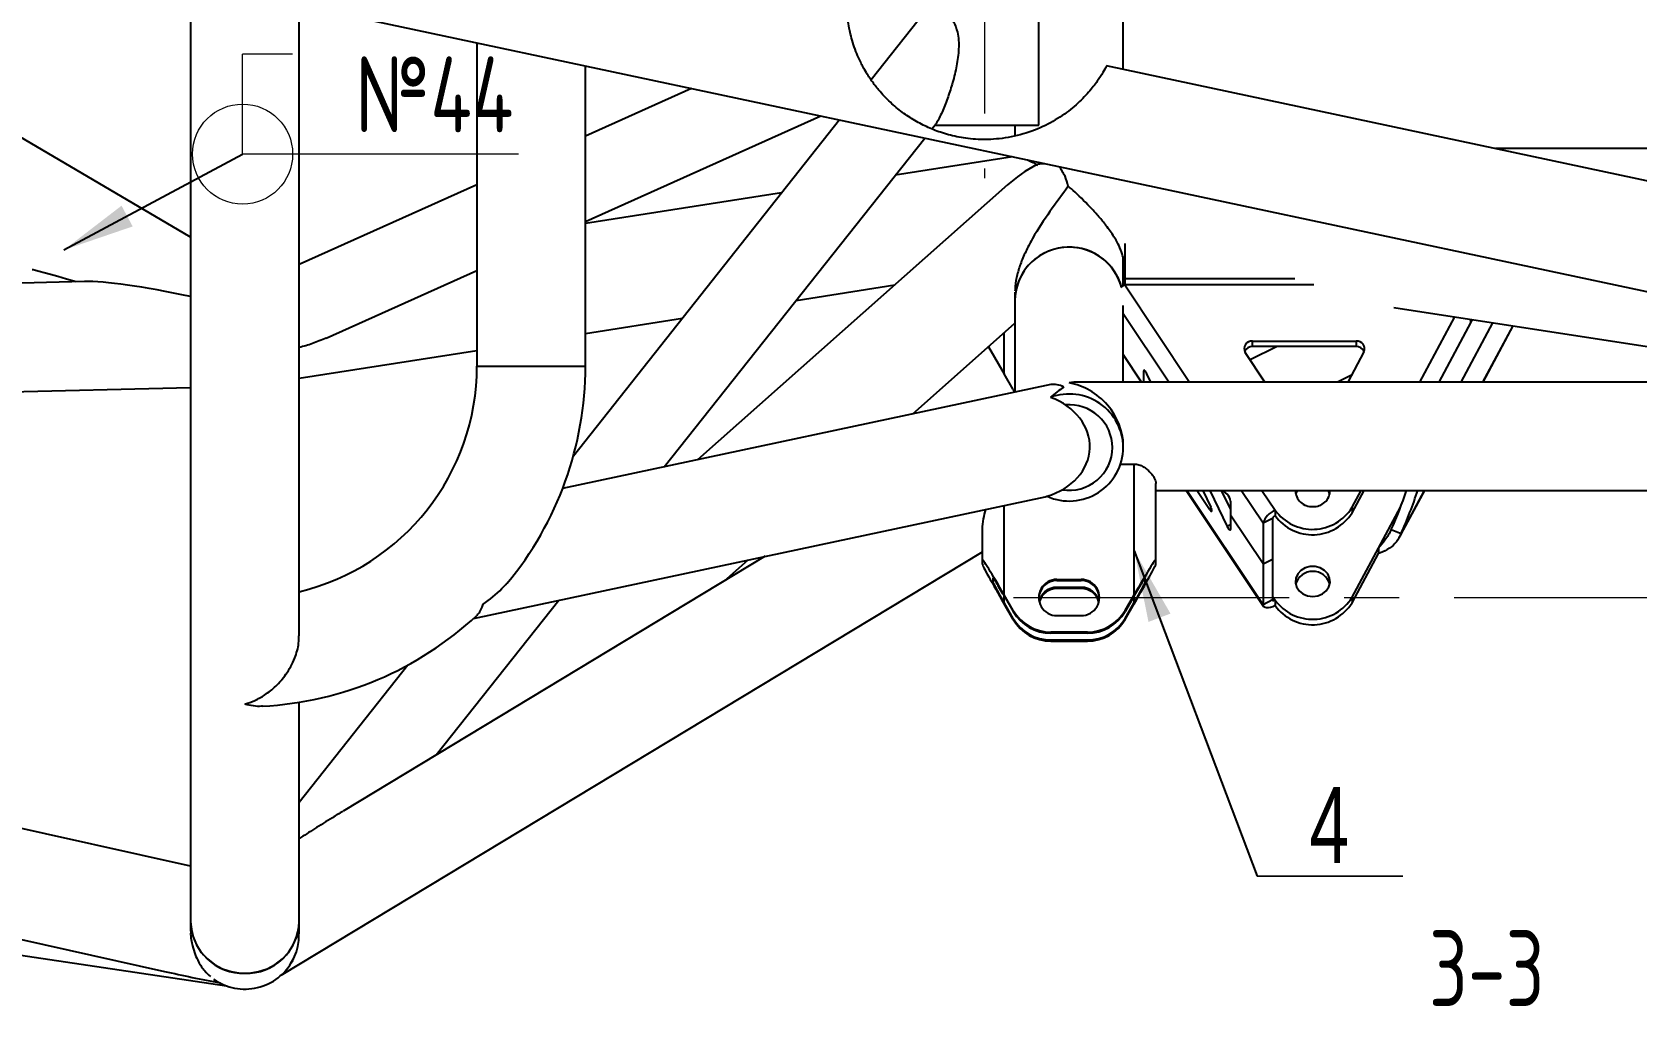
# Model space of a CAD drawing. Header units: millimetres. Extents: x -1160 to 841, y -1082 to 594.
# Drawn here: x 493.5 to 567.4, y 149.1 to 194 of the extents above; entities that cross this region are included whole.
import ezdxf

# ---------------------------------------------------------------- set-up
doc = ezdxf.new("R2010")
doc.units = ezdxf.units.MM
doc.linetypes.add('CENTERX2', pattern=[20.32, 12.7, -2.54, 2.54, -2.54])
doc.layers.add('FORMAT', color=7, linetype='Continuous')
doc.styles.add('SLDTEXTSTYLE0', font='TXT', dxfattribs={"width": 0.7, "bigfont": 'bigfont'})
doc.styles.add('SLDTEXTSTYLE1', font='TXT', dxfattribs={"width": 0.7})
doc.dimstyles.new('SLDDIMSTYLE3', dxfattribs={"dimtxt": 0.18, "dimasz": 3.302, "dimexe": 0, "dimexo": 0.0625, "dimgap": 0, "dimtad": 0, "dimtih": 1, "dimtoh": 1, "dimdec": 0, "dimrnd": 1e-09, "dimzin": 0, "dimdsep": 46, "dimtxsty": 'Standard', "dimsah": 1, "dimcen": 0.09, "dimadec": 0, "dimazin": 0, "dimtfac": 3.302, "dimtdec": 0, "dimtofl": 0, "dimtmove": 0, "dimatfit": 3, "dimfxl": 0, "dimfrac": 2, "dimtolj": 1, "dimtzin": 0, "dimarcsym": 0})
doc.dimstyles.new('SLDDIMSTYLE4', dxfattribs={"dimtxt": 0.18, "dimasz": 3.302, "dimexe": 0, "dimexo": 0.0625, "dimgap": 0, "dimtad": 0, "dimtih": 1, "dimtoh": 1, "dimdec": 0, "dimrnd": 1e-09, "dimzin": 0, "dimdsep": 46, "dimtxsty": 'Standard', "dimsah": 1, "dimcen": 0.09, "dimadec": 0, "dimazin": 0, "dimtfac": 3.302, "dimtdec": 0, "dimtofl": 0, "dimtmove": 0, "dimatfit": 3, "dimfxl": 0, "dimfrac": 2, "dimtolj": 1, "dimtzin": 0, "dimarcsym": 0})

# ---------------------------------------------------------------- blocks, each defined once
blk = doc.blocks.new('SW_NOTE_12')
at = {"color": 0, "linetype": 'Continuous', "lineweight": 0}
for p, q in [((0, 0), (6.715, 0)), ((6.715, 0), (0, 0)), ((0, 0), (6.715, 0)), ((6.715, 0), (0, 0)), ((0, 0), (6.715, 0)), ((6.715, 0), (0, 0))]:
    blk.add_line(p, q, dxfattribs=at)
at = {"color": 0, "linetype": 'Continuous', "lineweight": 0, "insert": (3.331, 4.104), "char_height": 3.5, "attachment_point": 2, "style": 'SLDTEXTSTYLE1'}
blk.add_mtext('4', dxfattribs=at)
blk = doc.blocks.new('SW_WELDSYMBOL_44')
at = {"color": 0, "linetype": 'Continuous', "lineweight": 0}
for p, q in [((0, 0), (0, 4.614)), ((2.307, 4.614), (0, 4.614)), ((12.724, 0), (0, 0))]:
    blk.add_line(p, q, dxfattribs=at)
blk.add_circle((0, 0), 2.307, dxfattribs=at)
at = {"color": 0, "linetype": 'Continuous', "lineweight": 0, "insert": (5.2, 4.498), "char_height": 3.5, "attachment_point": 1, "style": 'SLDTEXTSTYLE0'}
blk.add_mtext('\\M+1878244', dxfattribs=at)

msp = doc.modelspace()

# ---------------------------------------------------------------- linework, layer by layer
at = {"color": 7, "linetype": 'Continuous', "lineweight": 25}
for p, q in [((500.762283, 184.515413), (423.161465, 230.083893)), ((500.762283, 196.851064), (500.762283, 152.948017)), ((539.864246, 189.672887), (539.864246, 196.672887)), ((505.355599, 195.306121), (609.065904, 173.244381)), ((505.762283, 166.134093), (505.762283, 195.21961)), ((534.881931, 195.236973), (532.133188, 191.764118)), ((543.762283, 192.24795), (543.762283, 194.583893)), ((513.962283, 193.475267), (513.962283, 178.563217)), ((518.962283, 178.563217), (518.962283, 192.411644)), ((608.779833, 178.417113), (542.986912, 192.41289)), ((523.847933, 191.372346), (518.962283, 189.176841)), ((530.673825, 189.92031), (518.405878, 174.420569)), ((518.962283, 185.230051), (529.808925, 190.104296)), ((534.93746, 189.506477), (535.083328, 189.690771)), ((535.069319, 189.672887), (539.864246, 189.672887)), ((538.762283, 189.672887), (538.762283, 189.183928)), ((522.596763, 173.914821), (534.603386, 189.084395)), ((500.762283, 155.505882), (352.003921, 188.662605)), ((538.658406, 188.221793), (533.250309, 187.374872)), ((603.543954, 188.599096), (560.915224, 188.599096)), ((513.962283, 186.92995), (505.762283, 183.245049)), ((528.009535, 186.554155), (518.962283, 185.137334)), ((538.420585, 186.920082), (524.128702, 174.241006)), ((351.886997, 183.565972), (499.552543, 150.652827)), ((543.834079, 184.215817), (543.834079, 182.597325)), ((507.00698, 179.857599), (513.962283, 182.98316)), ((543.762283, 182.274139), (543.762283, 183.456779)), ((495.860807, 182.464896), (391.459833, 179.868284)), ((528.677853, 181.597876), (533.223853, 182.30979)), ((543.834079, 182.597325), (543.834079, 182.312703)), ((538.762283, 181.981514), (538.762283, 181.58443)), ((538.762283, 181.58443), (538.762283, 177.356831)), ((543.762283, 177.833096), (543.762283, 181.356617)), ((518.962283, 180.076395), (523.437078, 180.777158)), ((534.042256, 176.351829), (538.762283, 180.539211)), ((556.228102, 181.267958), (578.561404, 177.833096)), ((560.789049, 180.566484), (559.317268, 177.833096)), ((559.790792, 180.588864), (559.856009, 180.709986)), ((560.348529, 177.833096), (561.74144, 180.420007)), ((505.762283, 178.009245), (513.962283, 179.293384)), ((537.544625, 179.458963), (538.262283, 178.215944)), ((544.606356, 177.833096), (543.762283, 179.099207)), ((550.284586, 177.833096), (549.376642, 179.195011)), ((550.858257, 179.464627), (549.602851, 178.855698)), ((549.723052, 179.714627), (554.493542, 179.714627)), ((549.723052, 179.464627), (549.723052, 179.714627)), ((554.493542, 179.464627), (549.723052, 179.464627)), ((554.856066, 179.221817), (554.108315, 177.833096)), ((554.493542, 179.714627), (554.493542, 179.464627)), ((513.962283, 178.563217), (518.962283, 178.563217)), ((544.701687, 177.833096), (544.701687, 178.343564)), ((411.646785, 175.368818), (500.762283, 177.585257)), ((540.427197, 177.711329), (517.91199, 172.917326)), ((538.684932, 177.483893), (538.262283, 178.215944)), ((587.494757, 177.833096), (541.696403, 177.833096)), ((545.029869, 177.833096), (544.852385, 178.203713)), ((545.021718, 177.850116), (544.987679, 177.833096)), ((554.276033, 178.144581), (553.633855, 177.833096)), ((538.684932, 177.483893), (538.764475, 177.357298)), ((543.762283, 174.812151), (543.762283, 174.898976)), ((543.639602, 174.05037), (544.262283, 174.05037)), ((544.262283, 168.024263), (544.262283, 174.05037)), ((545.262283, 169.642297), (545.262283, 173.158888)), ((347.262283, 173.046764), (502.411493, 149.986303)), ((513.806691, 166.93113), (540.161012, 172.542568)), ((545.262283, 172.833096), (605.762283, 172.833096)), ((546.658275, 172.833096), (550.22368, 167.484989)), ((547.74268, 171.952271), (547.155463, 172.833096)), ((547.42431, 172.833096), (547.793378, 172.06242)), ((547.757659, 172.833096), (548.550989, 171.176487)), ((548.701687, 171.982515), (548.294354, 172.833096)), ((548.550989, 172.655807), (548.356557, 172.833096)), ((554.306949, 172.054427), (554.72622, 172.833096)), ((554.306949, 171.804427), (554.860831, 172.833096)), ((556.480087, 170.648636), (557.6563, 172.833096)), ((548.701687, 172.343564), (548.701687, 171.6901)), ((550.201687, 169.4401), (548.701687, 171.6901)), ((548.701687, 171.6901), (548.701687, 171.036636)), ((550.762283, 171.920398), (550.762283, 171.670398)), ((554.306949, 172.054427), (554.306949, 171.804427)), ((537.262283, 169.642297), (537.262283, 171.056419)), ((550.6347, 171.532947), (550.201687, 171.31644)), ((550.201687, 171.31644), (550.201687, 169.4401)), ((550.6347, 171.532947), (550.6347, 169.656607)), ((556.112008, 171.028552), (556.565162, 170.845553)), ((554.306949, 167.904427), (555.52976, 170.175429)), ((555.52976, 170.175429), (555.52976, 169.925429)), ((504.927542, 150.472433), (537.262283, 169.997328)), ((527.252883, 169.794132), (507.799138, 158.047251)), ((525.366333, 168.654964), (526.460142, 169.625339)), ((537.262283, 169.43324), (537.262283, 169.642297)), ((545.262283, 169.43324), (545.262283, 169.642297)), ((550.201687, 169.4401), (550.6347, 169.656607)), ((550.201687, 169.4401), (550.201687, 167.56376)), ((550.6347, 169.656607), (550.6347, 167.780267)), ((554.306949, 167.654427), (555.52976, 169.925429)), ((537.762283, 168.571958), (537.762283, 168.781015)), ((540.702283, 168.728334), (541.822283, 168.728334)), ((540.702283, 168.728334), (540.702283, 168.676069)), ((541.822283, 168.676069), (541.822283, 168.728334)), ((544.762283, 168.571958), (544.762283, 168.781015)), ((538.684932, 167.296222), (538.262283, 168.024263)), ((538.262283, 167.971998), (538.684932, 167.243958)), ((540.702283, 168.676069), (541.822283, 168.676069)), ((541.822283, 168.362484), (540.702283, 168.362484)), ((540.702283, 168.362484), (540.702283, 168.31022)), ((541.822283, 168.31022), (540.702283, 168.31022)), ((541.822283, 168.31022), (541.822283, 168.362484)), ((543.839633, 167.296222), (544.262283, 168.024263)), ((544.262283, 167.971998), (543.839633, 167.243958)), ((512.086983, 160.636408), (517.73048, 167.766594)), ((538.684932, 166.930372), (538.262283, 167.658413)), ((538.684932, 166.878108), (538.262283, 167.606149)), ((538.684932, 167.243958), (538.684932, 167.296222)), ((543.839633, 166.930372), (544.262283, 167.658413)), ((543.839633, 166.878108), (544.262283, 167.606149)), ((543.839633, 167.296222), (543.839633, 167.243958)), ((550.6347, 167.780267), (550.201687, 167.56376)), ((550.762283, 167.770398), (550.762283, 167.520398)), ((554.306949, 167.904427), (554.306949, 167.654427)), ((538.684932, 166.878108), (538.684932, 166.930372)), ((540.702283, 167.057537), (541.822283, 167.057537)), ((543.839633, 166.930372), (543.839633, 166.878108)), ((542.107582, 166.3017), (540.416983, 166.3017)), ((540.416983, 166.3017), (540.416983, 166.249436)), ((542.107582, 166.249436), (540.416983, 166.249436)), ((540.416983, 165.935851), (542.107582, 165.935851)), ((540.416983, 165.935851), (540.416983, 165.883586)), ((540.416983, 165.883586), (542.107582, 165.883586)), ((542.107582, 166.249436), (542.107582, 166.3017)), ((542.107582, 165.883586), (542.107582, 165.935851)), ((510.772117, 164.775817), (505.762283, 158.446223)), ((505.762283, 152.948017), (505.762283, 163.06354)), ((500.762283, 152.948017), (500.762283, 152.513921)), ((505.762283, 152.387311), (505.762283, 152.948017))]:
    msp.add_line(p, q, dxfattribs=at)
at = {"color": 8, "linetype": 'Continuous', "lineweight": 25}
for p, q in [((551.671457, 182.597325), (543.834079, 182.597325)), ((543.834079, 182.312703), (546.820484, 177.833096)), ((552.549325, 182.312703), (543.834079, 182.312703)), ((545.85725, 177.833096), (543.762283, 180.975547)), ((559.03545, 180.836188), (557.418448, 177.833096)), ((559.790792, 180.588864), (558.30696, 177.833096)), ((538.262283, 178.215944), (538.262283, 180.095635)), ((561.722088, 180.422983), (560.327575, 177.833096)), ((544.701687, 178.343564), (544.741687, 178.363564)), ((550.201687, 167.56376), (546.688796, 172.833096)), ((550.201687, 171.31644), (549.190583, 172.833096)), ((550.153817, 172.833096), (550.762283, 171.920398)), ((557.635346, 172.833096), (556.565162, 170.845553)), ((538.262283, 168.024263), (538.262283, 172.138285)), ((547.82268, 171.992271), (547.74268, 171.952271)), ((555.52976, 170.175429), (556.5442, 172.059444)), ((548.701687, 171.251836), (548.550989, 171.176487)), ((538.262283, 167.658413), (538.262283, 167.971998)), ((544.262283, 167.658413), (544.262283, 167.971998)), ((550.6347, 167.961772), (550.762283, 167.770398))]:
    msp.add_line(p, q, dxfattribs=at)
at = {"color": 7, "linetype": 'CENTERX2', "lineweight": 18}
msp.add_line((538.702283, 167.892935), (613.171409, 167.892935), dxfattribs=at)
at = {"color": 7, "linetype": 'Continuous', "lineweight": 25, "flags": 128}
for points in [[(543.834079, 182.312703), (543.724713, 182.2518), (543.63521, 182.192218)], [(559.790792, 180.588864), (559.779519, 180.656559), (559.74855, 180.726513)], [(544.852385, 178.203713), (544.828251, 178.250125), (544.802293, 178.292653), (544.776293, 178.328377), (544.752037, 178.354842), (544.731191, 178.370233), (544.715186, 178.373491), (544.705121, 178.364393), (544.701687, 178.343564)], [(551.77139, 172.833096), (551.714391, 172.69059), (551.707462, 172.661423)], [(553.281205, 172.661423), (553.274276, 172.69059), (553.217277, 172.833096)], [(547.74268, 171.952271), (547.774728, 171.909473), (547.803396, 171.881739), (547.825658, 171.871995), (547.839167, 171.881268), (547.842497, 171.908581), (547.835298, 171.951052), (547.818328, 172.004201), (547.793378, 172.06242)], [(548.550989, 171.176487), (548.575123, 171.130075), (548.601081, 171.087547), (548.627081, 171.051824), (548.651337, 171.025358), (548.672183, 171.009968), (548.688188, 171.00671), (548.698253, 171.015807), (548.701687, 171.036636)], [(552.494333, 167.943603), (552.730138, 167.974383), (552.944989, 168.063988), (553.119799, 168.204457), (553.239032, 168.383308), (553.292096, 168.584649), (553.274276, 168.79059), (553.187154, 168.982834), (553.038472, 169.144297), (552.84144, 169.260633), (552.613567, 169.321505), (552.3751, 169.321505), (552.147226, 169.260633), (551.950195, 169.144297), (551.801513, 168.982834), (551.714391, 168.79059), (551.69657, 168.584649), (551.749634, 168.383308), (551.868868, 168.204457), (552.043677, 168.063988), (552.258529, 167.974383), (552.494333, 167.943603)], [(550.762283, 167.520398), (550.652916, 167.471934), (550.547752, 167.43777), (550.450832, 167.419219), (550.365882, 167.416995), (550.296164, 167.431183), (550.24436, 167.461237), (550.212459, 167.506003), (550.201687, 167.56376)], [(550.762283, 167.770398), (550.737392, 167.759368), (550.713459, 167.751593), (550.691401, 167.747371), (550.672068, 167.746865), (550.656201, 167.750094), (550.644411, 167.756934), (550.637151, 167.767122), (550.6347, 167.780267)], [(500.762283, 152.948017), (500.782531, 152.645169), (500.871866, 152.249842), (501.029968, 151.874599), (501.25229, 151.530237), (501.532435, 151.226662), (501.862346, 150.972608), (502.232529, 150.775382), (502.632337, 150.640659), (503.050268, 150.572314), (503.474297, 150.572314), (503.892228, 150.640659), (504.292036, 150.775382), (504.66222, 150.972608), (504.99213, 151.226662), (505.272275, 151.530237), (505.494597, 151.874599), (505.652699, 152.249842), (505.742034, 152.645169), (505.762283, 152.948017)]]:
    msp.add_lwpolyline(points, dxfattribs=at)
at = {"color": 7, "linetype": 'Continuous', "lineweight": 25}
for centre, radius, start, end in [((541.265358, 181.550798), 2.503301, 15.53671401, 179.23020202), ((541.241884, 181.56687), 2.479664, 89.52865983, 179.59424299), ((541.275305, 181.553487), 2.492997, 15.53841976, 90.29929726), ((549.681685, 179.366927), 0.350152, 83.21513046, 209.40473449), ((549.709206, 179.062978), 0.401888, 88.02557245, 153.35375643), ((554.532557, 179.363581), 0.353206, 336.33653156, 96.34175469), ((554.508937, 179.065586), 0.399338, 26.41138573, 92.20928538), ((503.262283, 178.563217), 10.7, 283.51175536, 0), ((503.262283, 178.563217), 15.7, 320.37811542, 0), ((541.266824, 174.782778), 2.495632, 0.67438174, 110.16574797), ((541.273344, 174.793841), 1.989023, 0.52745977, 95.09120741), ((541.265428, 174.842217), 2.497035, 245.94523324, 359.31010421), ((541.270756, 174.832322), 1.991628, 260.7294734, 359.419705), ((548.131615, 172.260917), 0.576032, 8.24907893, 43.27767374), ((552.435056, 172.830133), 0.738911, 179.77022887, 274.60136087), ((552.553611, 172.830133), 0.738911, 265.39863913, 0.22977113), ((539.707841, 178.513357), 18.031057, 335.47398819, 341.63758394), ((540.269069, 178.285394), 17.91407, 335.46133897, 342.28043003), ((551.098756, 171.04593), 0.936967, 111.04546382, 163.21938989), ((550.838859, 171.471383), 0.213239, 111.04546382, 163.21938988), ((552.48988, 173.170526), 2.132467, 215.8903317, 328.44048225), ((552.48988, 172.920526), 2.132467, 215.8903317, 328.44048225), ((540.698955, 167.892935), 0.835405, 89.77175723, 270.22824277), ((541.82561, 167.892935), 0.835405, 269.77175723, 90.22824277), ((552.494333, 168.28007), 0.820178, 16.38423651, 163.61576349), ((540.700201, 167.838072), 0.837999, 89.85769991, 178.05591993), ((540.700187, 167.524094), 0.838393, 89.85677241, 167.18800195), ((540.700243, 167.471701), 0.838521, 89.86063152, 165.34270161), ((541.824697, 167.838418), 0.837655, 1.920891, 90.16514339), ((541.824081, 167.52372), 0.838766, 12.83236615, 90.12285854), ((541.824032, 167.471323), 0.838898, 14.67721376, 90.11945245), ((540.414921, 168.303633), 2.001934, 210.21318779, 270.05900584), ((540.414921, 168.251369), 2.001934, 210.21318779, 270.05900584), ((542.109644, 168.303633), 2.001934, 269.94099416, 329.78681221), ((542.109644, 168.251369), 2.001934, 269.94099416, 329.78681221), ((552.48988, 169.020526), 2.132467, 215.8903317, 328.44048225), ((552.48988, 168.770526), 2.132467, 215.8903317, 328.44048225), ((503.262283, 178.563217), 15.7, 272.96696653, 312.94621676), ((540.414921, 167.937783), 2.001934, 210.21318779, 270.05900584), ((540.414921, 167.885519), 2.001934, 210.21318779, 270.05900584), ((542.109644, 167.937783), 2.001934, 269.94099416, 329.78681221), ((542.109644, 167.885519), 2.001934, 269.94099416, 329.78681221), ((503.201112, 153.002393), 2.439435, 181.27725293, 271.43688382), ((503.323453, 153.002393), 2.439435, 268.56311618, 358.72274707), ((503.262283, 152.337081), 2.5, 234.84989609, 331.9524802)]:
    msp.add_arc(centre, radius, start, end, dxfattribs=at)
for centre, major_axis, ratio, start_param, end_param in [((541.262283, 186.099096), (4.017995, 1.894078), 0.507965142, 1.705283254, 2.094219929), ((541.262283, 186.099096), (-1.109726, 2.354112), 0.153916745, 5.188674669, 5.422519367), ((541.262283, 186.099096), (0.191082, 2.499422), 0.281321064, 0.86794119, 0.885061995), ((541.262283, 186.099096), (-0.780238, 2.648094), 0.068343798, 4.985789426, 5.175675714), ((503.262283, 180.148208), (9.813145, -2.863985), 0.00556951, 2.488154639, 3.119508246), ((544.821108, 185.551749), (4.739249, -0.728896), 0.521379362, 4.567821369, 4.583284604), ((503.262283, 180.148208), (8.133764, -2.103339), 0.119836401, 1.91403866, 2.743933696), ((541.262283, 175.333096), (2.040378, 2.52056), 0.573124959, 1.053880584, 1.304101766), ((541.262283, 175.333096), (-0.929093, 2.349903), 0.480445257, 5.764706117, 6.202509079), ((541.262283, 175.333096), (1.915111, 1.915111), 0.839099631, 0.698131701, 0.872664626), ((541.262283, 175.333096), (-1.915111, 1.915111), 0.839099631, 3.839724354, 5.410520681), ((539.173339, 174.888312), (3.045194, -0.104532), 0.808033362, 5.096141062, 7.46495877), ((539.824162, 175.026887), (2.966526, 1.0433), 0.791137429, 4.550631375, 4.578973401), ((538.262283, 167.919734), (-0.99897, 1.725531), 0.026293828, 4.75777538, 6.328571707), ((538.262283, 167.710677), (-0.99897, 1.725531), 0.026293828, 0.0453864, 1.616182727), ((544.262283, 167.919734), (0.99897, 1.725531), 0.026293828, 6.237798907, 7.808595234), ((544.262283, 167.710677), (0.99897, 1.725531), 0.026293828, 4.667002581, 6.237798907), ((538.262283, 167.919734), (-0.499485, 0.862766), 0.026293828, 4.75777538, 6.328571707), ((544.262283, 167.919734), (0.499485, 0.862766), 0.026293828, 6.237798907, 7.808595234), ((538.262283, 167.710677), (-0.499485, 0.862766), 0.026293828, 0.0453864, 1.616182727), ((544.262283, 167.710677), (0.499485, 0.862766), 0.026293828, 4.667002581, 6.237798907), ((503.262283, 152.387311), (14.981845, -2.779353), 0.160203706, 4.49199464, 4.666398038)]:
    msp.add_ellipse(centre, major_axis=major_axis, ratio=ratio, start_param=start_param, end_param=end_param, dxfattribs=at)
for points, knots in [([(531.593117, 192.705841), (531.539605, 192.826729), (531.4321, 193.069589), (531.287487, 193.486279), (531.183471, 193.867951), (531.106899, 194.226037), (531.062906, 194.508956), (531.038156, 194.722996), (531.023336, 194.888346), (531.018143, 194.970465), (531.019515, 194.95037), (531.019772, 194.946601)], [0, 0, 0, 0, 0.099176518, 0.199241181, 0.291662591, 0.370418263, 0.503328703, 0.620048323, 0.739677721, 0.951168922, 1, 1, 1, 1]), ([(534.881931, 195.236973), (534.919801, 195.253073), (534.995546, 195.285273), (535.282627, 195.153831), (535.634474, 194.885577), (535.950162, 194.471154), (536.115285, 194.013279), (536.174037, 193.586649), (536.176203, 193.064157), (536.085363, 192.408141), (535.904508, 191.670437), (535.684468, 190.978518), (535.482108, 190.45007), (535.306907, 190.066024), (535.186164, 189.832758), (535.113166, 189.735211), (535.085007, 189.697582)], [0, 0, 0, 0, 0.078791459, 0.157591207, 0.235982231, 0.310393778, 0.377466069, 0.427759006, 0.479394461, 0.582261717, 0.687467099, 0.780752374, 0.875567091, 0.922227022, 0.969999141, 1, 1, 1, 1]), ([(542.983583, 192.399697), (542.982918, 192.398396), (542.981041, 192.394721), (542.880508, 192.207073), (542.661783, 191.846046), (542.297862, 191.343963), (541.773098, 190.767268), (541.065183, 190.174666), (540.181607, 189.641553), (539.144111, 189.235985), (538.057057, 189.02464), (537.028842, 189.002824), (536.148897, 189.116848), (535.405139, 189.309666), (534.749208, 189.567175), (534.14219, 189.878691), (533.569533, 190.258041), (533.016956, 190.715964), (532.549338, 191.203216), (532.155779, 191.715947), (531.85925, 192.169095), (531.672866, 192.545), (531.593117, 192.705841)], [0, 0, 0, 0, 0.027891768, 0.078744244, 0.131065278, 0.182119821, 0.23460653, 0.286494329, 0.339739876, 0.394687101, 0.450815546, 0.502294364, 0.555444951, 0.612195229, 0.669050207, 0.727237262, 0.785424324, 0.843490893, 0.901918923, 0.937314342, 0.973178416, 1, 1, 1, 1]), ([(539.350132, 188.074645), (539.42923, 188.039173), (539.564244, 187.978625), (539.740381, 187.879974), (539.813329, 187.839117)], [0, 0, 0, 0, 0.585846831, 1, 1, 1, 1]), ([(539.770104, 187.867706), (539.824612, 187.882417), (539.931517, 187.911268), (540.055736, 187.911487), (540.11662, 187.911595)], [0, 0, 0, 0, 0.509870888, 1, 1, 1, 1]), ([(541.225871, 186.865444), (540.941479, 186.479868), (540.37212, 185.70794), (539.721222, 184.72816), (539.290572, 183.924839), (539.044761, 183.371214), (538.865998, 182.812308), (538.7724, 182.34949), (538.768252, 182.091512), (538.7671, 182.019876)], [0, 0, 0, 0, 0.280449539, 0.561463787, 0.672211484, 0.783706381, 0.883064858, 0.967529304, 1, 1, 1, 1]), ([(543.756111, 183.453616), (543.758018, 183.462707), (543.76995, 183.519593), (543.719381, 183.737715), (543.585594, 184.084166), (543.345778, 184.523625), (543.037664, 184.970895), (542.678708, 185.413861), (542.180095, 185.965032), (541.673816, 186.462008), (541.31069, 186.784783), (541.199504, 186.883614)], [0, 0, 0, 0, 0.018034967, 0.112850855, 0.208320149, 0.291228448, 0.415772971, 0.525836227, 0.638543557, 0.889325125, 1, 1, 1, 1]), ([(507.005466, 179.861552), (506.798715, 179.770358), (506.398401, 179.593787), (505.969613, 179.478427), (505.762283, 179.422648)], [0, 0, 0, 0, 0.516473024, 1, 1, 1, 1]), ([(544.262283, 174.05037), (544.299641, 174.05037), (544.33652, 174.047375), (544.409385, 174.035859), (544.445682, 174.027231), (544.550767, 173.994596), (544.615526, 173.964358), (544.737553, 173.893134), (544.793156, 173.853069), (544.895412, 173.768743), (544.94246, 173.724058), (545.028104, 173.632842), (545.066202, 173.586876), (545.133549, 173.495248), (545.162993, 173.449182), (545.211099, 173.359954), (545.229702, 173.317059), (545.255283, 173.235045), (545.262283, 173.195771), (545.262283, 173.158888)], [0, 0, 0, 0, 0.0625, 0.0625, 0.125, 0.125, 0.25, 0.25, 0.375, 0.375, 0.5, 0.5, 0.625, 0.625, 0.75, 0.75, 0.875, 0.875, 1, 1, 1, 1]), ([(537.262283, 171.056419), (537.274015, 171.207888), (537.296358, 171.496351), (537.386864, 171.811414), (537.429847, 171.961041)], [0, 0, 0, 0, 0.525089781, 1, 1, 1, 1]), ([(556.112008, 171.028552), (556.069013, 170.943689), (555.983022, 170.773963), (555.789331, 170.481254), (555.629808, 170.293305), (555.52976, 170.175429)], [0, 0, 0, 0, 0.271576035, 0.543152057, 1, 1, 1, 1]), ([(556.565162, 170.845553), (556.504927, 170.712055), (556.384307, 170.444727), (556.038873, 170.147736), (555.731678, 169.995764), (555.559879, 169.93592), (555.52976, 169.925429)], [0, 0, 0, 0, 0.310743852, 0.622260331, 0.933777609, 1, 1, 1, 1]), ([(514.242074, 167.583425), (514.243377, 167.58433), (514.557361, 167.802297), (514.950241, 168.113944), (515.269375, 168.473428), (515.345276, 168.558926)], [0, 0, 0, 0, 0.003165834, 0.762918643, 1, 1, 1, 1]), ([(513.954115, 167.078562), (513.990352, 167.111212), (514.087563, 167.198801), (514.177646, 167.376982), (514.226764, 167.524069), (514.241809, 167.582396), (514.242074, 167.583425)], [0, 0, 0, 0, 0.271174432, 0.727459735, 0.9951926, 1, 1, 1, 1]), ([(503.262283, 162.978925), (503.263474, 162.979255), (503.418312, 163.022177), (503.729563, 163.136542), (504.211939, 163.404775), (504.70361, 163.795642), (505.101034, 164.252747), (505.384293, 164.704686), (505.601512, 165.176321), (505.752716, 165.671815), (505.746825, 166.015976), (505.744888, 166.129101)], [0, 0, 0, 0, 0.00102184, 0.132754128, 0.267033386, 0.426208231, 0.591491511, 0.684030832, 0.778721887, 0.927266895, 1, 1, 1, 1]), ([(504.074715, 162.888165), (504.061683, 162.886216), (503.80373, 162.847646), (503.522585, 162.907039), (503.263474, 162.978595), (503.262283, 162.978925)], [0, 0, 0, 0, 0.0503025486, 0.9956318072, 1, 1, 1, 1]), ([(507.777458, 158.031474), (507.61751, 157.93493), (507.180205, 157.670977), (506.508972, 157.244205), (505.993096, 156.921125), (505.755747, 156.772479)], [0, 0, 0, 0, 0.237432119, 0.649149612, 1, 1, 1, 1]), ([(500.769532, 152.548035), (500.766988, 152.516108), (500.746413, 152.257937), (500.825562, 151.869855), (500.960775, 151.42433), (501.150376, 151.0289), (501.383946, 150.678427), (501.582327, 150.501784), (501.669989, 150.423727)], [0, 0, 0, 0, 0.031192314, 0.252233811, 0.411308827, 0.574756349, 0.812090242, 1, 1, 1, 1]), ([(505.385783, 151.031717), (505.443986, 151.129644), (505.578869, 151.356587), (505.695548, 151.746693), (505.759886, 152.118289), (505.756756, 152.337165), (505.755512, 152.424152)], [0, 0, 0, 0, 0.261299105, 0.605551341, 0.843235418, 1, 1, 1, 1])]:
    msp.add_open_spline(points, degree=3, knots=knots, dxfattribs=at)
at = {"layer": 'FORMAT', "linetype": 'CENTERX2', "lineweight": 18}
msp.add_line((537.364246, 202.918502), (537.364246, 187.227063), dxfattribs=at)

# ---------------------------------------------------------------- block references
at = {"color": 7, "linetype": 'Continuous', "lineweight": 0}
for name, p in [('SW_WELDSYMBOL_44', (503.157082, 188.343671)), ('SW_NOTE_12', (549.927007, 155.050934))]:
    msp.add_blockref(name, p, dxfattribs=at)

# ---------------------------------------------------------------- texts
at = {"layer": 'FORMAT', "insert": (560.516417, 152.548478), "char_height": 3.5, "attachment_point": 2, "style": 'SLDTEXTSTYLE0'}
msp.add_mtext('\\M+18448-\\M+18448', dxfattribs=at)

# ---------------------------------------------------------------- leaders
at = {"color": 7, "linetype": 'Continuous', "lineweight": 0}
for points, dimstyle in [([(494.922577, 183.924551), (503.157082, 188.343671)], 'SLDDIMSTYLE4'), ([(544.262283, 170.050637), (549.927007, 155.050934)], 'SLDDIMSTYLE3')]:
    msp.add_leader(points, dimstyle=dimstyle, dxfattribs=at)

doc.saveas('drawing.dxf')
